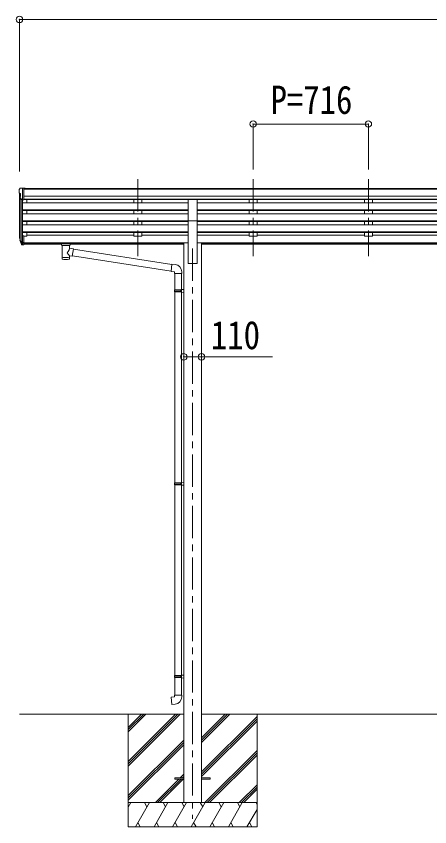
# Model space of a CAD drawing. Units: millimetres at full size, sheet at 1:40; some dimension numbers follow another scale. Extents: x -11243 to 11243, y -7760 to 7760.
# Drawn here: x 617 to 3186, y -5160 to -123 of the extents above; entities that cross this region are included whole.
import ezdxf
from ezdxf.enums import TextEntityAlignment as Align

# ---------------------------------------------------------------- set-up
doc = ezdxf.new("R2010")
doc.units = ezdxf.units.MM
doc.header["$LTSCALE"] = 40
doc.header["$PDMODE"] = 32
doc.header["$PDSIZE"] = 40
doc.linetypes.add('CHAIN1', pattern=[8, 5, -1, 1, -1])
for name, color, linetype, lineweight in [('0-0_0', 7, 'Continuous', 9), ('0-1_本体', 5, 'CHAIN1', 9), ('0-3_ELV2', 4, 'Continuous', 9), ('0-6_OTH_LINE', 6, 'Continuous', 9), ('0-9_OUTLINE', 7, 'Continuous', 9)]:
    doc.layers.add(name, color=color, linetype=linetype, lineweight=lineweight)
doc.styles.add('ＭＳ ゴシック', font='')
doc.styles.get('ＭＳ ゴシック').set_extended_font_data('MS Gothic')

msp = doc.modelspace()

# ---------------------------------------------------------------- linework, layer by layer
at = {"layer": '0-0_0'}
for p, q in [((636.53, -4459.76), (1657.33, -4459.76)), ((1312.53, -4459.76), (1312.53, -5159.76)), ((1312.53, -4753.94), (1606.71, -4459.76)), ((1312.53, -4768.08), (1620.85, -4459.76)), ((1312.53, -4782.22), (1634.99, -4459.76)), ((1312.53, -4570.09), (1422.86, -4459.76)), ((1312.53, -4555.95), (1408.71, -4459.76)), ((1312.53, -4541.81), (1394.57, -4459.76)), ((1767.73, -4635.39), (1943.36, -4459.76)), ((1767.73, -4621.25), (1929.21, -4459.76)), ((1767.73, -4607.11), (1915.07, -4459.76)), ((1767.73, -4459.76), (4557.33, -4459.76)), ((1767.73, -4819.24), (2112.53, -4474.44)), ((2112.53, -4459.76), (2112.53, -5159.76)), ((1767.73, -4833.38), (2112.53, -4488.58)), ((1767.73, -4847.52), (2112.53, -4502.73)), ((1312.53, -4966.07), (1657.33, -4621.27)), ((1312.53, -4980.21), (1657.33, -4635.42)), ((1312.53, -4994.36), (1657.33, -4649.56)), ((1789.33, -5009.76), (2112.53, -4686.57)), ((1803.48, -5009.76), (2112.53, -4700.72)), ((1817.62, -5009.76), (2112.53, -4714.86)), ((1635.47, -4855.26), (1657.33, -4833.4)), ((1480.97, -5009.76), (1626.47, -4864.26)), ((1495.11, -5009.76), (1640.61, -4864.26)), ((1509.25, -5009.76), (1654.75, -4864.26)), ((1649.61, -4855.26), (1657.33, -4847.55)), ((2001.47, -5009.76), (2112.53, -4898.7)), ((2015.61, -5009.76), (2112.53, -4912.85)), ((2029.75, -5009.76), (2112.53, -4926.99)), ((2112.53, -5009.76), (1312.53, -5009.76)), ((1312.53, -5037.27), (1328.4, -5009.76)), ((1357.27, -5159.76), (1443.87, -5009.76)), ((1428.87, -5035.74), (1413.87, -5009.76)), ((1472.74, -5159.76), (1559.35, -5009.76)), ((1544.34, -5035.74), (1529.34, -5009.76)), ((1588.21, -5159.76), (1674.81, -5009.76)), ((1659.81, -5035.74), (1644.81, -5009.76)), ((1703.68, -5159.76), (1790.28, -5009.76)), ((1775.28, -5035.74), (1760.28, -5009.76)), ((1819.15, -5159.76), (1905.76, -5009.76)), ((1890.75, -5035.74), (1875.75, -5009.76)), ((1934.62, -5159.76), (2021.23, -5009.76)), ((1991.22, -5009.76), (2006.23, -5035.74)), ((2106.69, -5009.76), (2112.53, -5019.86)), ((2050.09, -5159.76), (2112.53, -5051.62)), ((1372.27, -5133.78), (1387.27, -5159.76)), ((1487.74, -5133.78), (1502.74, -5159.76)), ((1603.21, -5133.78), (1618.21, -5159.76)), ((1718.68, -5133.78), (1733.68, -5159.76)), ((1834.15, -5133.78), (1849.15, -5159.76)), ((1949.62, -5133.78), (1964.62, -5159.76)), ((2065.09, -5133.78), (2080.09, -5159.76)), ((1312.53, -5159.76), (2112.53, -5159.76))]:
    msp.add_line(p, q, dxfattribs=at)
at = {"layer": '0-1_本体'}
for p, q in [((1372.53, -1135.36), (1372.53, -1612.88)), ((1372.53, -1135.36), (1372.53, -1612.88)), ((2088.53, -1135.36), (2088.53, -1612.88)), ((2088.53, -1135.36), (2088.53, -1612.88)), ((2804.53, -1135.36), (2804.53, -1612.88)), ((2804.53, -1135.36), (2804.53, -1612.88)), ((1712.53, -1566.2), (1712.53, -5109.76))]:
    msp.add_line(p, q, dxfattribs=at)
at = {"layer": '0-3_ELV2'}
for p, q in [((634.53, -1200.48), (634.53, -1201.11)), ((641.44, -1191.67), (637.37, -1197.48)), ((644.53, -1191.11), (642.19, -1191.25)), ((644.53, -1191.11), (663.03, -1191.11)), ((656.53, -1264.09), (656.53, -1191.11)), ((663.03, -1191.11), (673.03, -1191.19)), ((663.03, -1263.09), (663.03, -1191.11)), ((5662.03, -1192.71), (663.03, -1192.71)), ((5662.03, -1197.93), (663.03, -1197.93)), ((673.03, -1192.71), (673.03, -1191.19)), ((636.53, -1221.68), (636.53, -1488.12)), ((637.06, -1222.29), (642.38, -1225.36)), ((648.9, -1262.28), (639.9, -1246.68)), ((641.5, -1249.45), (641.5, -1514.83)), ((642.53, -1225.62), (642.53, -1241.89)), ((5662.03, -1241.46), (663.03, -1241.46)), ((650.53, -1263.61), (650.52, -1533.26)), ((656.53, -1264.09), (651.32, -1263.77)), ((663.03, -1263.09), (656.53, -1263.09)), ((656.53, -1264.09), (656.53, -1488.49)), ((656.53, -1283.01), (1685.03, -1283.01)), ((5662.03, -1259.31), (663.03, -1259.31)), ((1685.03, -1262.56), (663.03, -1262.56)), ((681.53, -1262.56), (681.53, -1283.01)), ((1347.53, -1262.56), (1347.53, -1283.01)), ((1397.53, -1262.56), (1397.53, -1283.01)), ((1685.03, -1393.53), (1685.03, -1261.74)), ((1685.03, -1261.74), (1740.03, -1261.74)), ((1740.03, -1393.53), (1740.03, -1261.74)), ((4585.03, -1262.56), (1740.03, -1262.56)), ((4585.03, -1283.01), (1740.03, -1283.01)), ((2063.53, -1262.56), (2063.53, -1283.01)), ((2113.53, -1262.56), (2113.53, -1283.01)), ((2779.53, -1262.56), (2779.53, -1283.01)), ((2829.53, -1262.56), (2829.53, -1283.01)), ((656.53, -1324.89), (1685.03, -1324.89)), ((656.53, -1326.38), (1685.03, -1326.38)), ((656.53, -1330.7), (1685.03, -1330.7)), ((656.53, -1351.5), (1685.03, -1351.5)), ((681.53, -1330.7), (681.53, -1351.5)), ((1347.53, -1330.7), (1347.53, -1351.5)), ((1397.53, -1330.7), (1397.53, -1351.5)), ((4585.03, -1324.89), (1740.03, -1324.89)), ((4585.03, -1326.38), (1740.03, -1326.38)), ((4585.03, -1330.7), (1740.03, -1330.7)), ((4585.03, -1351.5), (1740.03, -1351.5)), ((2063.53, -1330.7), (2063.53, -1351.5)), ((2113.53, -1330.7), (2113.53, -1351.5)), ((2779.53, -1330.7), (2779.53, -1351.5)), ((2829.53, -1330.7), (2829.53, -1351.5)), ((656.53, -1393.38), (1685.03, -1393.38)), ((656.53, -1394.88), (1685.03, -1394.88)), ((656.53, -1399.19), (1685.03, -1399.19)), ((681.53, -1419.99), (681.53, -1399.19)), ((1347.53, -1399.19), (1347.53, -1419.99)), ((1397.53, -1399.19), (1397.53, -1419.99)), ((1685.03, -1393.53), (1685.03, -1659.76)), ((1685.03, -1393.53), (1740.03, -1393.53)), ((4585.03, -1393.38), (1740.03, -1393.38)), ((1740.03, -1393.53), (1740.03, -1659.76)), ((4585.03, -1394.88), (1740.03, -1394.88)), ((4585.03, -1399.19), (1740.03, -1399.19)), ((2063.53, -1399.19), (2063.53, -1419.99)), ((2113.53, -1399.19), (2113.53, -1419.99)), ((2779.53, -1399.19), (2779.53, -1419.99)), ((2829.53, -1399.19), (2829.53, -1419.99)), ((656.53, -1419.99), (1685.03, -1419.99)), ((4585.03, -1419.99), (1740.03, -1419.99)), ((637.62, -1502.68), (641.5, -1510.62)), ((638.22, -1501.3), (641.5, -1508.36)), ((656.53, -1461.87), (1685.03, -1461.87)), ((656.53, -1463.37), (1685.03, -1463.37)), ((656.53, -1467.68), (1685.03, -1467.68)), ((656.53, -1488.49), (656.53, -1543.26)), ((663.03, -1488.49), (656.53, -1488.49)), ((663.03, -1488.49), (663.03, -1542.52)), ((681.53, -1489.12), (663.03, -1489.12)), ((681.53, -1467.68), (681.53, -1489.12)), ((681.53, -1484.18), (1347.53, -1484.18)), ((1347.53, -1467.68), (1347.53, -1489.12)), ((1397.53, -1489.12), (1347.53, -1489.12)), ((1397.53, -1467.68), (1397.53, -1489.12)), ((1397.53, -1484.18), (1685.03, -1484.18)), ((4585.03, -1461.87), (1740.03, -1461.87)), ((4585.03, -1463.37), (1740.03, -1463.37)), ((4585.03, -1467.68), (1740.03, -1467.68)), ((2063.53, -1484.18), (1740.03, -1484.18)), ((2063.53, -1467.68), (2063.53, -1489.12)), ((2113.53, -1489.12), (2063.53, -1489.12)), ((2113.53, -1467.68), (2113.53, -1489.12)), ((2779.53, -1484.18), (2113.53, -1484.18)), ((2779.53, -1467.68), (2779.53, -1489.12)), ((2829.53, -1489.12), (2779.53, -1489.12)), ((2829.53, -1467.68), (2829.53, -1489.12)), ((3495.53, -1484.18), (2829.53, -1484.18)), ((639.93, -1513.95), (640.27, -1518.36)), ((640.27, -1518.36), (649.08, -1541.9)), ((640.89, -1517.79), (649.08, -1533.97)), ((650.09, -1532.84), (642.34, -1517.43)), ((656.53, -1533.52), (651.39, -1533.52)), ((656.53, -1535.32), (651.68, -1535.32)), ((656.53, -1543.26), (651.68, -1543.26)), ((663.03, -1528.62), (656.53, -1528.62)), ((663.03, -1533.5), (656.53, -1533.5)), ((663.03, -1542.52), (656.53, -1542.52)), ((663.03, -1531.19), (1657.33, -1531.19)), ((663.03, -1532.59), (1657.33, -1532.59)), ((897.03, -1540.28), (663.03, -1540.28)), ((1657.33, -1540.28), (951.03, -1540.28)), ((1657.33, -1530.76), (1657.33, -5009.76)), ((1657.33, -1530.76), (1685.03, -1530.76)), ((1767.73, -1530.76), (1740.03, -1530.76)), ((1767.73, -1530.76), (1767.73, -5009.76)), ((4557.33, -1531.19), (1767.73, -1531.19)), ((4557.33, -1532.59), (1767.73, -1532.59)), ((4557.33, -1540.28), (1767.73, -1540.28)), ((1685.03, -1659.76), (1740.03, -1659.76)), ((1602.53, -4855.26), (1657.33, -4855.26)), ((1767.73, -4855.26), (1822.53, -4855.26)), ((1767.73, -4864.26), (1822.53, -4864.26)), ((1822.53, -4855.26), (1822.53, -4864.26))]:
    msp.add_line(p, q, dxfattribs=at)
msp.add_lwpolyline([(1602.53, -4855.26), (1602.53, -4864.26), (1657.33, -4864.26)], dxfattribs=at)
for centre, radius, start, end in [((637.53, -1200.48), 3, 93, 180), ((836.53, -1201.11), 202, 180, 184.94904), ((642.25, -1192.25), 1, 93.5, 145), ((641.43, -1217.92), 6.18, 185.7035, 224.99897), ((642.5, -1245.18), 3, 94.7167, 210), ((642.23, -1241.89), 0.3, 274.7167, 0), ((642.23, -1225.62), 0.3, 0, 60), ((651.5, -1260.78), 3, 210, 266.5), ((665.71, -1493.56), 29.53, 186.50806, 197.98144), ((667.11, -1491.8), 30.41, 187.1552, 198.19734)]:
    msp.add_arc(centre, radius, start, end, dxfattribs=at)
for centre, major_axis, ratio, start_param, end_param in [((725.18, -1493.99), (-89.06, 1.43), 0.57596, 6.1962358, 6.3678173), ((724.39, -1487.32), (87.93, 4.42), 0.541684, 3.0659337, 3.2228513), ((641.24, -1513.95), (1.3, 0), 0.90356, 1.3700892, 3.347195), ((727.16, -1497.76), (-89.07, 0), 0.90356, 0.2056023, 0.2515348), ((726.44, -1493.89), (-88.05, 0), 0.90356, 0.2662965, 0.3003836), ((651.68, -1532.61), (-3, 0), 0.90356, 0.5235988, 1.5707963), ((651.68, -1540.55), (3, 0), 0.90356, 3.6651914, 4.712389), ((651.39, -1532.16), (-1.5, 0), 0.90356, 0.5235988, 1.5707963)]:
    msp.add_ellipse(centre, major_axis=major_axis, ratio=ratio, start_param=start_param, end_param=end_param, dxfattribs=at)
at = {"layer": '0-6_OTH_LINE'}
for p, q in [((636.53, -142.71), (636.53, -1088.12)), ((636.53, -142.71), (5688.53, -142.71)), ((2088.53, -792.71), (2088.53, -1075.16)), ((2088.53, -792.71), (2804.53, -792.71)), ((2804.53, -792.71), (2804.53, -1075.16)), ((1657.33, -2239.31), (1767.73, -2239.31))]:
    msp.add_line(p, q, dxfattribs=at)
at = {"layer": '0-6_OTH_LINE', "lineweight": 18}
msp.add_line((1767.73, -2239.31), (2208.3, -2239.31), dxfattribs=at)
at = {"layer": '0-6_OTH_LINE'}
for p in [(636.53, -142.71), (2088.53, -792.71), (2804.53, -792.71), (1657.33, -2239.31), (1767.73, -2239.31)]:
    msp.add_point(p, dxfattribs=at)
at = {"layer": '0-9_OUTLINE'}
for p, q in [((880.53, -1533.36), (880.53, -1539.12)), ((882.53, -1532.7), (965.53, -1532.7)), ((882.53, -1534.88), (965.53, -1534.88)), ((882.53, -1539.79), (897.03, -1539.79)), ((897.03, -1545.43), (897.03, -1538.88)), ((901.13, -1546.35), (901.11, -1631.79)), ((946.93, -1565.1), (946.93, -1546.35)), ((951.03, -1545.43), (951.03, -1538.88)), ((951.03, -1539.79), (965.53, -1539.79)), ((967.53, -1533.36), (967.53, -1539.12)), ((972.14, -1569), (946.92, -1565.09)), ((946.94, -1631.79), (946.92, -1611.12)), ((946.92, -1611.44), (965.12, -1614.26)), ((972.14, -1569), (965.12, -1614.26)), ((1583.13, -1665.85), (971.83, -1571.01)), ((1579.46, -1707.78), (965.39, -1612.52)), ((1604.14, -1665.73), (1583.3, -1663.9)), ((1645.22, -1721.47), (1645.22, -1710.56)), ((1599.22, -1721.47), (1645.22, -1721.47)), ((1601.33, -1723.11), (1601.33, -1823.83)), ((1643.33, -1723.11), (1643.33, -1821.27)), ((1599.33, -1825.83), (1600.33, -1823.83)), ((1599.33, -1825.83), (1643.33, -1825.83)), ((1599.33, -1825.83), (1599.33, -1833.83)), ((1599.33, -1833.83), (1643.33, -1833.83)), ((1599.33, -1833.83), (1600.33, -1835.83)), ((1600.33, -1823.83), (1643.33, -1823.83)), ((1600.33, -1835.83), (1643.33, -1835.83)), ((1601.33, -1835.83), (1601.33, -3022.02)), ((1638.85, -1825.83), (1638.42, -1823.83)), ((1641.33, -1821.33), (1657.33, -1820.86)), ((1641.33, -1823.33), (1641.33, -1821.33)), ((1641.33, -1823.33), (1643.33, -1823.33)), ((1641.33, -1838.33), (1641.33, -1836.33)), ((1641.33, -1838.33), (1657.33, -1838.8)), ((1643.33, -1838.39), (1643.33, -3019.46)), ((1657.33, -1820.86), (1657.33, -1838.8)), ((1599.33, -3024.02), (1600.33, -3022.02)), ((1600.33, -3022.02), (1643.33, -3022.02)), ((1638.85, -3024.02), (1638.42, -3022.02)), ((1641.33, -3019.52), (1657.33, -3019.05)), ((1641.33, -3021.52), (1641.33, -3019.52)), ((1641.33, -3021.52), (1643.33, -3021.52)), ((1657.33, -3019.05), (1657.33, -3036.99)), ((1599.33, -3024.02), (1643.33, -3024.02)), ((1599.33, -3024.02), (1599.33, -3032.02)), ((1599.33, -3032.02), (1643.33, -3032.02)), ((1599.33, -3032.02), (1600.33, -3034.02)), ((1600.33, -3034.02), (1643.33, -3034.02)), ((1601.33, -3034.02), (1601.33, -4220.2)), ((1641.33, -3036.52), (1641.33, -3034.52)), ((1641.33, -3036.52), (1657.33, -3036.99)), ((1643.33, -3036.58), (1643.33, -4217.65)), ((1599.33, -4222.2), (1600.33, -4220.2)), ((1599.33, -4222.2), (1643.33, -4222.2)), ((1599.33, -4222.2), (1599.33, -4230.2)), ((1599.33, -4230.2), (1643.33, -4230.2)), ((1599.33, -4230.2), (1600.33, -4232.2)), ((1600.33, -4220.2), (1643.33, -4220.2)), ((1638.85, -4222.2), (1638.42, -4220.2)), ((1641.33, -4217.7), (1657.33, -4217.23)), ((1641.33, -4219.7), (1641.33, -4217.7)), ((1641.33, -4219.7), (1643.33, -4219.7)), ((1657.33, -4217.23), (1657.33, -4235.18)), ((1600.33, -4232.2), (1643.33, -4232.2)), ((1601.33, -4232.2), (1601.33, -4342.21)), ((1641.33, -4234.7), (1641.33, -4232.7)), ((1641.33, -4234.7), (1657.33, -4235.18)), ((1643.33, -4234.76), (1643.33, -4342.21)), ((1599.33, -4342.21), (1645.33, -4342.21)), ((1599.33, -4352.21), (1599.33, -4342.21)), ((1645.33, -4342.21), (1645.33, -4353.12))]:
    msp.add_line(p, q, dxfattribs=at)
for points in [[(880.53, -1533.36), (880.56, -1533.17), (880.65, -1533.03), (880.74, -1532.94), (880.85, -1532.88), (880.97, -1532.83), (881.26, -1532.77), (881.75, -1532.72), (882.29, -1532.7), (882.53, -1532.7)], [(880.53, -1539.12), (880.56, -1539.32), (880.65, -1539.45), (880.74, -1539.55), (880.85, -1539.61), (880.97, -1539.65), (881.26, -1539.71), (881.75, -1539.76), (882.29, -1539.78), (882.53, -1539.79)], [(965.53, -1532.7), (965.88, -1532.7), (966.41, -1532.73), (966.86, -1532.78), (967.16, -1532.86), (967.33, -1532.96), (967.45, -1533.09), (967.52, -1533.27), (967.53, -1533.36)], [(965.53, -1539.79), (965.88, -1539.78), (966.41, -1539.76), (966.86, -1539.7), (967.16, -1539.63), (967.33, -1539.53), (967.45, -1539.39), (967.52, -1539.21), (967.53, -1539.12)], [(1583.3, -1663.9), (1579.29, -1709.73), (1599.22, -1711.47), (1599.22, -1721.47)], [(1638.85, -1825.83), (1638.85, -1833.83), (1638.42, -1835.83)], [(1641.33, -1836.33), (1643.33, -1836.33), (1643.33, -1823.33)], [(1641.33, -3034.52), (1643.33, -3034.52), (1643.33, -3021.52)], [(1638.85, -3024.02), (1638.85, -3032.02), (1638.42, -3034.02)], [(1638.85, -4222.2), (1638.85, -4230.2), (1638.42, -4232.2)], [(1641.33, -4232.7), (1643.33, -4232.7), (1643.33, -4219.7)], [(1604.25, -4397.95), (1583.41, -4399.77), (1579.4, -4353.95), (1599.33, -4352.21)]]:
    msp.add_lwpolyline(points, dxfattribs=at)
for centre, start, end in [((1600.22, -1710.56), 0, 85), ((1600.33, -4353.12), 275, 0)]:
    msp.add_arc(centre, 45, start, end, dxfattribs=at)
for centre, major_axis, ratio, start_param, end_param in [((882.53, -1535.1), (2, 0), 0.109601, 3.1415927, 4.712389), ((924.03, -1545.35), (27.06, 0), 0.069685, 3.1415927, 6.2831853), ((924.03, -1538.88), (27, 0), 0.070066, 6.2831853, 9.424778), ((935.03, -1542.86), (16, 0), 0.361356, 6.2636979, 6.2831853), ((965.53, -1535.1), (2, 0), 0.109601, 4.712389, 6.2831853), ((924.02, -1591.63), (-22.81, -26.62), 0.234429, 1.6855472, 3.1268519), ((926.58, -1588.98), (20.32, -22.25), 0.045535, 0.0389954, 1.3075346), ((924.03, -1631.79), (22.92, 0), 0.101955, 3.1415499, 6.2833984), ((924.03, -1619.35), (22.91, 0), 0.122865, 3.1415927, 6.2831853)]:
    msp.add_ellipse(centre, major_axis=major_axis, ratio=ratio, start_param=start_param, end_param=end_param, dxfattribs=at)

# ---------------------------------------------------------------- texts
at = {"layer": '0-6_OTH_LINE', "color": 7, "style": 'ＭＳ ゴシック', "width": 0.85}
for s, p in [('P=716', (2196.53, -782.71)), ('110', (1826.01, -2244.7))]:
    msp.add_text(s, height=176, dxfattribs=at).set_placement(p, align=Align.BOTTOM_LEFT)

doc.saveas('drawing.dxf')
